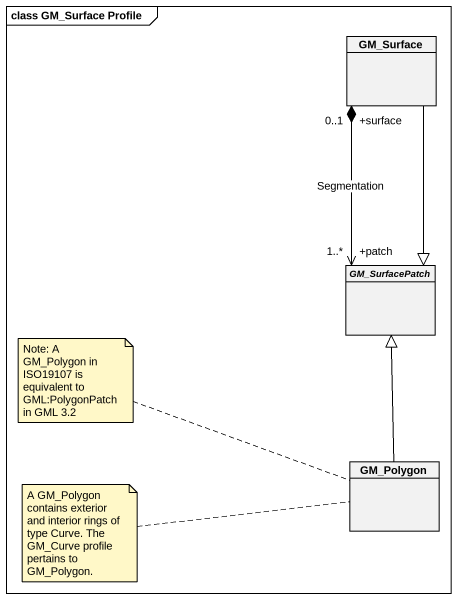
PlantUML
@startuml
mainframe class GM_Surface Profile
hide circle
hide empty members
class GM_Surface
abstract class GM_SurfacePatch
class GM_Polygon
GM_Surface "+surface\n0..1" *--> "+patch\n1..*" GM_SurfacePatch : Segmentation
GM_Surface --|> GM_SurfacePatch
GM_Polygon -up-|> GM_SurfacePatch
note left of GM_Polygon : Note: A GM_Polygon in ISO19107 is equivalent to GML:PolygonPatch in GML 3.2
note left of GM_Polygon : A GM_Polygon contains exterior and interior rings of type Curve. The GM_Curve profile pertains to GM_Polygon.
@enduml
